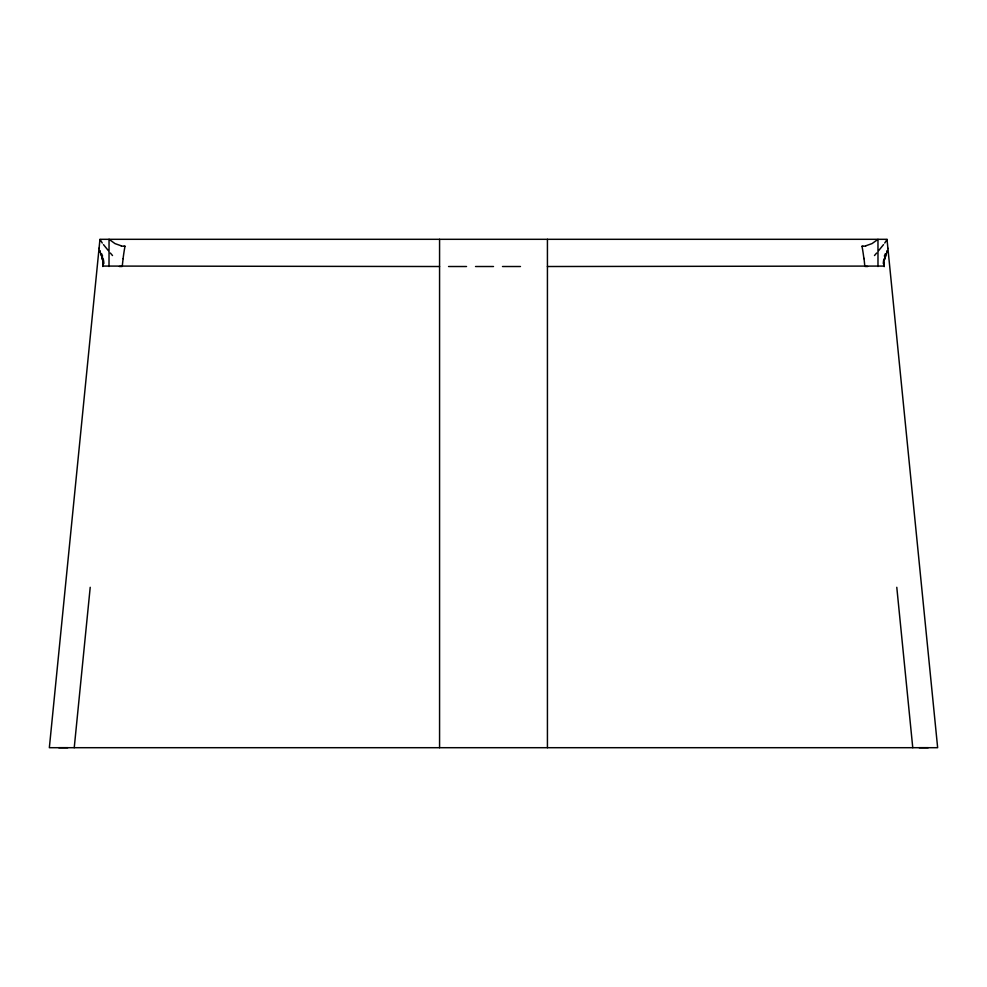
<?xml version="1.0" encoding="UTF-8"?>
<svg xmlns="http://www.w3.org/2000/svg" width="987" height="987" viewBox="0 0 987 987"><rect width="100%" height="100%" fill="white"/><g stroke="black" fill="none" stroke-linecap="round" stroke-linejoin="round"><path stroke-width="1.48" d="M884.266 262.567A14.176 7.995 85.2 0 0 884.204 263.874L884.179 266.515A12.461 6.897 84.7 0 1 884.167 266.071L884.081 264.96L884.179 266.515L884.118 265.626M102.919 264.96L102.821 266.515A12.461 6.897 -84.7 0 0 102.833 266.071L439.573 266.515M74.235 747.702L90.212 587.302M99.934 239.483L49.35 747.702L937.65 747.702L887.005 239.31L99.995 239.31L102.278 243.049M884.586 259.581L887.399 250.513L887.005 251.438M884.722 258.89L885.561 255.707M885.832 254.708L886.178 253.684M887.066 239.483L884.722 243.049M865.402 266.194L864.785 266.182A27.673 2.43 84.3 0 0 863.995 258.286M864.908 266.441L867.61 266.515M883.525 244.616L878.64 250.636M874.494 255.547L876.641 253.017M121.598 266.194L122.203 266.354M865.661 245.849L872.002 243.604L877.974 239.385L877.986 266.515M101.661 256.435L102.327 258.89M58.764 747.702L67.795 747.702M862.934 246.17L862.009 246.195M99.65 250.513L101.266 255.004M119.39 266.515L122.129 266.478M99.095 248.379L99.156 248.379A15.78 1.049 60.9 0 0 99.008 248.601M919.205 747.702L928.236 747.702M887.844 248.379L887.905 248.379A15.78 1.049 -60.7 0 1 888.053 248.551M100.341 252.499L100.106 251.858M884.142 266.071L547.427 266.515M448.554 266.515L466.53 266.515M475.524 266.515L493.5 266.515M502.494 266.515L520.47 266.515M124.991 246.195L124.066 246.17M121.339 245.849L114.998 243.604L109.051 239.298L109.014 266.515M110.359 253.017L112.506 255.547M108.36 250.636L103.475 244.616M99.995 251.438L99.625 250.562M100.773 253.684L101.118 254.708M101.217 255.004L101.71 256.435M101.92 257.188L102.179 258.212M102.13 258.224L102.414 259.581M896.788 587.302L912.765 747.702M102.87 264.072L102.87 263.862A14.176 7.995 -85.2 0 0 102.734 262.567M547.427 239.298L547.427 747.702M439.573 239.298L439.573 747.702M884.031 264.96A13.571 8.167 84.6 0 1 884.019 264.294M883.303 263.652A14.978 8.624 85 0 1 883.92 259.05M883.797 262.357A15.187 8.155 85.8 0 1 884.253 259.285M885.339 253.696A16.878 0.679 -65.7 0 1 884.352 256.065M865.722 245.96A13.707 8.969 4.2 0 1 862.959 246.294M862.009 246.331A27.426 2.356 84.2 0 1 863.921 258.693M103.018 258.199A15.15 8.723 -85 0 1 103.857 263.591M102.833 260.679A14.83 8.056 -85.6 0 1 103.03 262.443M102.5 259.482A15.94 7.76 -87.2 0 1 102.722 260.753M102.586 256.052A16.878 0.679 65.7 0 1 101.599 253.696M124.041 246.294A13.707 8.969 -4.2 0 1 121.278 245.96M123.079 258.68A27.426 2.356 -84.2 0 1 124.991 246.318M122.252 266.354A27.661 2.393 -84.3 0 1 123.104 258.804M102.944 264.96A13.88 8.032 -84.9 0 0 102.956 264.282A13.571 8.167 -84.6 0 1 102.969 264.96"/></g></svg>
